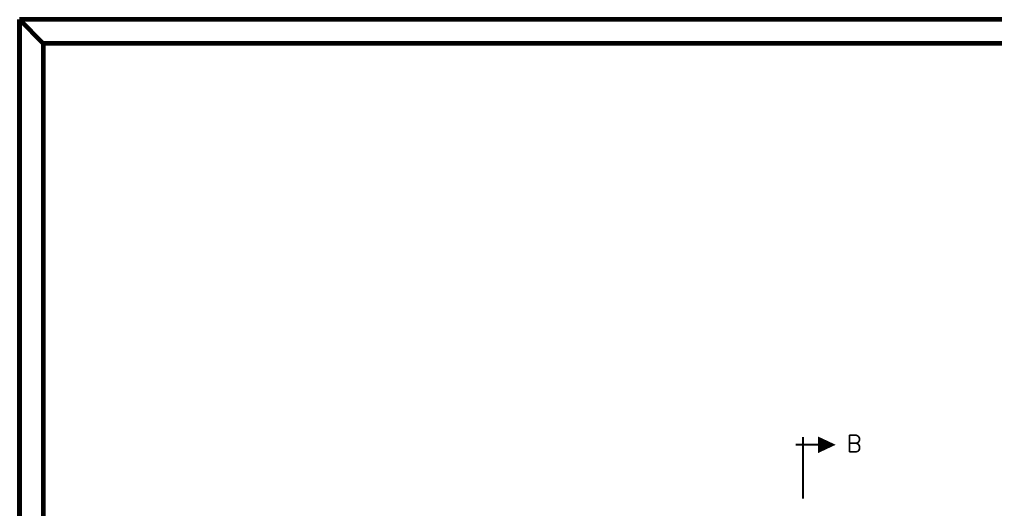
# Model space of a CAD drawing. Extents: x -508 to 92, y -98 to -31.
# Drawn here: x -137.73 to -121.14, y -39.47 to -31.14 of the extents above; entities that cross this region are included whole.
import ezdxf
from ezdxf.enums import TextEntityAlignment as Align

# ---------------------------------------------------------------- set-up
doc = ezdxf.new("R2010")
doc.units = 0
doc.header["$MEASUREMENT"] = 0
doc.linetypes.add('CENTER', pattern=[2, 1.25, -0.25, 0.25, -0.25])
doc.layers.get('0').update_dxf_attribs({"linetype": 'CONTINUOUS', "lineweight": 30})
doc.layers.add('UG-BORDER', color=20, linetype='CONTINUOUS', lineweight=80)
doc.styles.add('S', font='ROMANS')

msp = doc.modelspace()

# ---------------------------------------------------------------- linework, layer by layer
at = {"linetype": 'CENTER'}
msp.add_line((-124.416, -38.238), (-124.416, -39.283), dxfattribs=at)
msp.add_line((-124.009, -38.369), (-124.534, -38.369))
msp.add_lwpolyline([(-123.857, -38.369, 0, 0.284, 0), (-124.16, -38.369, 0.284, 0.284, 0)], format="xyseb")
at = {"layer": 'UG-BORDER'}
for p, q in [((-137.734, -31.142), (-137.734, -97.842)), ((-137.734, -97.842), (-137.734, -31.142)), ((-41.734, -31.142), (-137.734, -31.142)), ((-137.734, -31.142), (-137.33, -31.547)), ((-137.33, -31.547), (-137.33, -97.438)), ((-42.139, -31.547), (-137.33, -31.547))]:
    msp.add_line(p, q, dxfattribs=at)

# ---------------------------------------------------------------- texts
at = {"style": 'S', "width": 1}
msp.add_text('B', height=0.284, dxfattribs=at).set_placement((-123.542, -38.349), align=Align.MIDDLE)

doc.saveas('drawing.dxf')
